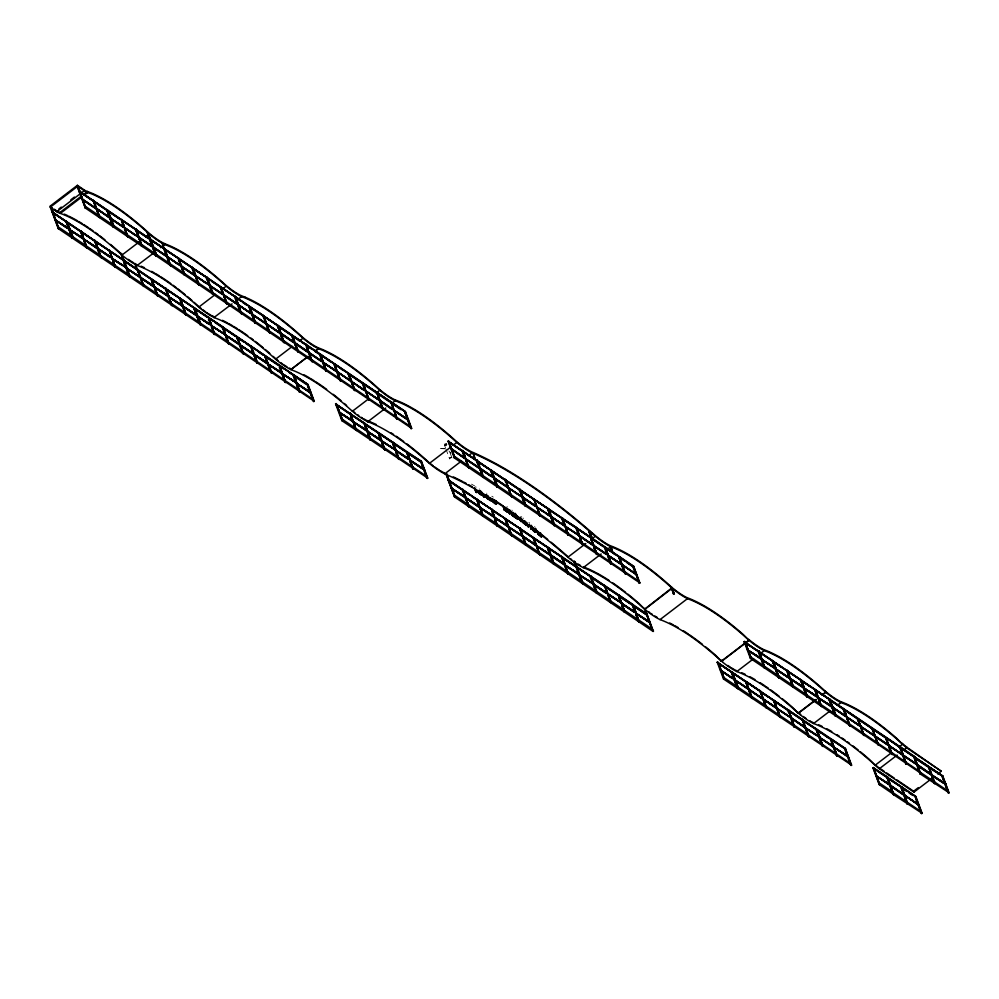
<?xml version="1.0" encoding="UTF-8"?>
<svg xmlns="http://www.w3.org/2000/svg" width="999" height="999" viewBox="0 0 999 999"><rect width="100%" height="100%" fill="white"/><g stroke="black" fill="none" stroke-linecap="round" stroke-linejoin="round"><path stroke-width="0.75" stroke-dasharray="5 3.75" d="M444.642 444.293L445.142 443.918A1.274 0.837 -20.5 0 1 446.366 443.768L446.765 444.031A1.274 0.837 -20.5 0 1 446.628 444.917L446.128 445.304A1.274 0.837 -20.5 0 1 444.905 445.454L444.505 445.179A1.274 0.837 -20.5 0 1 444.642 444.293L445.005 444.006M444.692 445.329L446.59 443.881M529.72 523.339L528.933 522.29M445.292 448.464L439.123 448.539L444.892 448.776M491.808 496.216L493.256 497.09M451.448 457.355L449.587 458.778M471.528 484.128L474.662 485.939M521.853 517.02L520.741 516.471L521.053 517.445M444.88 444.093L446.391 445.117M506.93 506.643L507.604 507.105M534.477 526.673L535.239 527.247M448.901 450.961L451.061 453.209M475.711 486.538L476.061 487.337M449.912 452.397L451.948 457.829A1.274 0.837 -20.5 0 1 450.274 459.103A1.274 0.837 -20.5 0 1 449.95 457.679A1.274 0.837 -20.5 0 1 451.948 457.829M444.418 444.98L445.442 447.702M445.941 449.063L449.5 458.578M511.963 510.102L512.187 510.739M479.483 488.948A2.91 0.924 52.6 0 1 479.832 489.36M486.563 493.244A3.496 1.111 52.6 0 1 486.863 493.231M523.114 518.031A2.91 0.924 52.6 0 1 523.488 518.431"/><path stroke-width="1.5" d="M508.279 509.877L509.228 512.437L509.715 509.802M507.604 509.44L509.877 513.873L510.102 511.251M509.877 513.873L510.389 511.038M487.487 496.016L490.796 500.012L490.197 497.714M524.875 521.078L522.302 521.041L525.836 524.887L522.465 522.315L521.441 520.142L522.04 519.567M521.79 519.642C521.528 522.527 525.237 523.464 526.123 524.675M522.627 520.641L523.676 522.614L525.799 523.651M491.583 500.949L491.221 498.826M526.373 522.627L528.321 526.898L528.946 524.712M528.321 526.898L529.233 524.5M495.654 503.046L494.842 500.187M537.749 531.543L537.087 532.042L538.011 534.153L541.446 536.962L538.299 533.928L537.474 531.58M478.334 490.509C476.148 493.281 484.515 496.803 481.58 494.443M245.329 297.277L241.096 295.604A63.224 20.155 52.6 0 1 226.036 285.402A175.474 55.932 52.6 0 0 168.519 245.217L164.286 243.531A63.224 20.155 52.6 0 1 149.226 233.341A175.474 55.932 52.6 0 0 91.696 193.144L87.462 191.471A16.621 5.295 52.6 0 1 83.953 189.76L77.398 185.315L49.95 206.281L58.254 228.584L314.26 401.273L307.992 384.503L51.985 211.813L66.246 221.466L72.49 238.224L66.221 221.453M78.122 186.488L77.248 186.588L78.122 186.488L85.627 208.229L77.472 186.413M53.022 212.163L58.641 228.846L52.547 212.525L53.234 211.963L51.511 207.342L52.76 212.337M79.845 191.096L79.146 191.658L91.771 200.2M58.904 208.903L61.289 207.08M70.829 199.788L74.413 197.053M83.541 190.16L84.316 190.709L77.735 186.226L50.262 207.205L56.856 211.626L84.291 190.672A16.621 5.295 52.6 0 0 87.825 192.407L92.22 194.143A174.288 55.544 52.6 0 1 149.375 234.103A64.56 20.579 52.6 0 0 157.417 240.222L159.952 241.87A64.56 20.579 52.6 0 0 164.773 244.53L160.477 247.652M54.321 209.241L56.518 210.727A16.621 5.295 52.6 0 0 60.027 212.425L81.506 196.029M83.891 194.206L87.462 191.471L87.825 192.407L84.241 195.142M87.288 192.645L88.087 192.52L87.338 192.77M81.856 196.965L60.377 213.374A16.621 5.295 52.6 0 1 56.868 211.676L56.094 211.114M55.357 220.055L69.693 229.058M82.343 199.438L110.589 218.007M58.254 228.584L59.128 228.471M77.248 186.588L85.24 207.967L86.114 207.867M69.368 228.983L69.268 229.608M96.354 208.366L110.115 218.381M96.678 208.454L109.902 217.757M69.593 229.695L83.928 238.699M69.655 229.87L83.991 238.886M107.717 210.302L107.055 210.227L113.337 226.998L107.705 211.963M99.575 216.983L93.307 200.212L99.475 217.607L93.232 200.849M81.019 231.805L87.113 248.127L80.732 230.919M73.364 238.112L72.103 237.962L66.009 221.641L67.258 221.803L73.364 238.112L66.496 221.278M83.541 238.449L72.04 231.343M83.604 238.624L80.245 231.293M110.427 218.456L124.825 227.66M83.829 239.335L98.164 248.351M84.141 239.335L98.227 248.526M95.879 243.906L95.18 240.372L100.961 257.505L96.903 246.628M121.953 219.955L136.563 229.857L142.183 246.541L141.109 243.669M121.853 220.579L127.947 236.9L121.566 219.693M114.198 226.885L112.949 226.736L106.843 210.414L108.092 210.564L114.198 226.885L107.33 210.052M95.492 241.271L101.349 257.767L94.967 240.559M124.663 228.097L139.061 237.3M125.212 227.909L134.528 234.915M98.377 248.976L112.462 258.167M109.49 251.099L115.584 267.407L109.203 250.2M138.611 236.85L135.315 229.695M142.67 246.166L141.421 246.016L138.674 237.038M112.075 257.904L111.975 258.541M153.297 246.94L139.448 237.562M112.3 258.616L126.636 267.632M112.363 258.803L126.698 267.807M148.926 237.675L147.59 232.442L150.637 239.036L149.937 239.598M121.066 253.496L122.777 259.765L121.066 253.496L124.038 259.915L123.339 260.477M148.364 232.967L147.115 232.817M120.579 253.871L121.828 254.021M60.027 212.425L60.377 213.374L64.773 215.11A174.288 55.544 52.6 0 1 116.309 250.012L121.94 255.07L139.835 241.396M145.804 236.838L149.375 234.103M149.763 239.148L156.044 255.919L147.502 233.079M123.164 260.027L129.433 276.785L123.164 260.027L80.869 231.368M152.909 246.678L152.822 247.302M126.249 267.37L126.211 268.182M135.215 263.699L143.669 286.438L137.887 269.293M162.2 243.082L164.385 249.051M135.989 264.223L134.74 264.061M162.974 243.606L161.726 243.456M164.098 244.705L164.885 244.543L164.148 244.842M155.22 251.823L137.188 265.434L141.583 267.183A174.288 55.544 52.6 0 1 193.119 302.085L198.751 307.13A64.56 20.579 52.6 0 0 214.136 317.557L213.649 316.558A63.224 20.155 52.6 0 1 211.338 315.359M137.013 269.405L144.156 286.064M140.235 278.009L137.675 269.493M128.746 274.176L129.82 277.048L127.447 272.228M156.905 255.806L155.657 255.657L149.55 239.335L150.799 239.498L156.905 255.806L147.59 232.442M167.145 256.318L167.058 256.943M167.37 257.03L195.617 275.599M140.934 277.46L127.822 269.268M167.919 256.843L177.235 263.848M151.249 279.046L157.517 295.816L151.249 279.046L123.576 260.289M178.896 258.516L165.784 250.337M143.769 285.801L141.259 280.731M151.811 279.757L157.904 296.079L151.523 278.871M152.772 241.521L165.035 249.138L170.654 265.821L164.273 248.614M154.333 286.388L157.143 295.554L158.391 295.704M154.395 286.576L154.308 287.2M181.381 265.959L181.768 266.221M154.62 287.287L168.956 296.291M154.683 287.462L169.018 296.478M178.234 258.429L184.515 275.2L178.496 259.877M166.284 289.223L172.14 305.719L165.759 288.511M195.167 275.162L198.751 284.84L192.357 267.645M195.242 275.349L195.142 275.974M155.844 288.112L168.569 296.041M195.454 276.049L209.852 285.252M196.004 275.861L205.319 282.867M168.856 296.928L183.192 305.944M168.918 297.103L183.254 306.119M180.282 299.038L186.376 315.359L179.995 298.152M209.478 284.99L209.378 285.614M182.805 305.682L170.08 297.752M183.329 306.381L197.427 315.584M183.404 306.568L197.49 315.759M220.567 287.1L226.835 303.871L220.567 287.1L78.971 191.196L405.407 411.6L411.675 428.371L85.24 207.967M211.913 291.621L212.987 294.48L206.106 277.647M193.956 307.967L200.225 324.737L193.956 307.967L180.132 298.601M221.141 287.824L227.248 304.146L220.829 286.925M198.751 307.13L215.459 294.368M222.615 288.898L226.199 286.164A64.56 20.579 52.6 0 0 234.228 292.282L236.763 293.931A64.56 20.579 52.6 0 0 241.583 296.591L241.721 296.653M227.722 303.783L226.448 303.609L223.714 294.63M185.539 308.229L197.04 315.322M199.001 320.691L200.612 325L196.553 315.684M208.991 318.144L214.847 334.64L208.466 317.445M240.909 296.778L241.708 296.616L240.959 296.903M213.649 316.558L213.998 317.507L232.043 303.883M237.999 299.325L241.583 296.591L241.096 295.604L241.446 296.541L245.841 298.289A174.288 55.544 52.6 0 1 303.009 338.236A64.56 20.579 52.6 0 0 311.039 344.355L313.586 346.004A64.56 20.579 52.6 0 0 318.394 348.663L317.907 347.664A63.224 20.155 52.6 0 1 302.847 337.475A175.474 55.932 52.6 0 0 245.329 297.277M237.974 304.283L237.874 304.92M211.276 324.962L211.251 325.774M238.187 304.995L252.597 314.185M238.736 304.807L250.499 313.474M211.563 325.849L225.899 334.865M211.626 326.036L225.961 335.052M249.063 306.406L255.332 323.164L249.063 306.406L221.004 287.387M222.952 326.91L228.734 344.056L222.914 326.885L194.368 308.241M211.776 281.493L235.864 297.103L241.483 313.786L235.09 296.578M223.027 327.997L229.121 344.305L222.702 327.085M252.21 313.936L252.11 314.56M225.512 334.603L212.787 326.685M212.849 326.86L225.574 334.79M252.422 314.635L266.833 323.838M226.149 335.514L240.235 344.717M249.475 306.668L263.811 315.696M237.188 336.563L243.456 353.321M263.886 316.783L269.992 333.092L263.561 315.871M237.263 337.637L243.369 353.958L236.975 336.75M248.838 306.593L250.1 306.743L255.719 323.426L249.325 306.231M239.785 344.268L225.836 335.514M240.147 345.342L268.331 363.736M278.696 328.733L278.059 325.349L283.841 342.482L282.767 339.61M250.974 346.578L257.218 363.336L250.562 346.303L251.211 346.391M251.598 346.653L250.737 346.765M254.021 353.921L241.296 345.991M264.797 355.956L271.066 372.714L264.822 355.956M292.07 335.177L291.421 335.09L298.077 352.123L291.833 335.364M257.317 362.712L255.22 358.766M252.06 308.778L278.609 326.061L284.228 342.744L277.834 325.537M267.882 363.299L267.457 363.848L265.522 358.653M294.955 342.882L295.342 343.144M295.279 342.969L308.504 352.272M268.169 364.185L282.492 373.201M268.232 364.373L282.567 373.389M213.998 317.507L218.394 319.243A174.288 55.544 52.6 0 1 269.93 354.146L275.562 359.203L292.27 346.441M299.425 340.971L303.009 338.236M306.306 344.817L301.773 342.445M269.842 368.668L271.453 372.977L268.531 366.72M279.683 365.684L283.254 368.793M298.177 351.498L296.091 347.565M306.218 345.454L312.312 361.763L305.931 344.568M279.583 366.308L285.689 382.617L279.295 365.422M308.803 352.272L306.381 347.44M269.393 365.022L282.118 372.939M307.979 356.468L290.809 369.568L295.204 371.316A174.288 55.544 52.6 0 1 346.74 406.218L352.372 411.263A64.56 20.579 52.6 0 0 367.769 421.69A174.288 55.544 52.6 0 1 429.37 463.399A64.56 20.579 52.6 0 0 444.755 473.826L453.821 477.909A415.472 132.417 52.6 0 1 567.882 557.217A64.56 20.579 52.6 0 0 573.301 561.488L575.911 563.336A64.56 20.579 52.6 0 0 583.266 567.644A174.288 55.544 52.6 0 1 639.198 604.283L644.83 609.34L672.202 588.199A64.56 20.579 52.6 0 0 687.487 598.638L691.882 600.387A174.288 55.544 52.6 0 1 743.418 635.289L749.05 640.334L721.603 661.301L715.971 656.243A174.288 55.544 52.6 0 0 660.039 619.605A64.56 20.579 52.6 0 1 652.684 615.297L650.074 613.448A64.56 20.579 52.6 0 1 644.655 609.178L639.06 603.533A175.474 55.932 52.6 0 0 627.872 594.143M315.322 350.849L318.519 348.676L314.822 351.398M307.655 356.868L290.946 369.618A64.56 20.579 52.6 0 1 275.562 359.203M320.542 354.47L330.244 361.725M320.454 355.095L326.548 371.403L320.167 354.208M296.728 382.842L282.405 373.826L296.353 382.58M296.803 383.029L282.467 374.013L296.416 382.767M323.264 362.612L337.662 371.815M334.128 364.023L340.397 380.794L334.128 364.023L263.748 316.333M222.877 327.547L307.992 384.503M334.777 364.111L343.256 370.542M334.69 364.735L340.784 381.056L334.403 363.848M289.385 372.939L294.305 375.587L299.925 392.27L293.531 375.062M337.5 372.252L351.898 381.456M338.049 372.078L351.423 381.818M348.364 373.663L354.633 390.434L348.364 373.663L353.821 388.174L339.96 378.796M314.26 401.273L313.386 401.386L310.102 392.595L296.641 383.466L310.964 392.482M349.163 374.188L355.02 390.696L348.639 373.489M351.448 381.006L354.258 390.172L355.507 390.322M351.735 381.905L366.133 391.096M335.589 403.896L421.491 461.388L427.759 478.159L341.858 420.666L335.589 403.896L364.086 423.189L370.329 439.96L364.061 423.189M363.161 384.016L369.255 400.337L362.874 383.129M365.684 390.659L368.494 399.812L369.742 399.962M365.746 390.834L365.659 391.458M338.961 412.137L353.296 421.153M339.023 412.325L353.359 421.328M366.521 391.358L380.369 400.736M352.372 411.263L369.081 398.501M376.236 393.032L379.82 390.297A64.56 20.579 52.6 0 0 387.849 396.416L390.397 398.064A64.56 20.579 52.6 0 0 395.204 400.724A174.288 55.544 52.6 0 1 456.818 442.445A64.56 20.579 52.6 0 0 472.202 452.859L481.268 456.943A415.472 132.417 52.6 0 1 584.19 526.66L595.329 536.251A64.56 20.579 52.6 0 0 610.714 546.678L615.109 548.426A174.288 55.544 52.6 0 1 666.645 583.329L672.277 588.374M376.623 393.144L377.322 392.582L383.104 409.715L376.86 392.957M341.858 420.666L342.732 420.567L336.626 404.245L342.732 420.567M350.387 414.26L356.481 430.569L350.1 413.361M340.184 412.962L352.909 420.891M380.307 400.562L393.531 409.865M383.591 409.353L382.729 409.453L379.17 399.937M391.246 403.047L397.34 419.355L390.959 402.16M366.133 420.117A63.224 20.155 52.6 0 0 367.27 420.691L367.807 421.703L385.714 408.042M391.633 403.459L395.254 400.749L394.717 399.737A63.224 20.155 52.6 0 1 379.657 389.535A175.474 55.932 52.6 0 0 322.14 349.35L317.907 347.664L318.256 348.601L322.652 350.349A174.288 55.544 52.6 0 1 379.82 390.297M393.768 409.677L393.743 410.489M367.145 430.532L353.196 421.778L367.532 430.794M367.207 430.719L365.259 427.135M394.056 410.564L408.454 419.767M367.432 431.418L381.768 440.434M367.495 431.605L381.83 440.621M334.54 364.285L405.407 411.6M378.296 432.829L384.565 449.6L378.296 432.829L364.473 423.451M349.613 413.736L365.097 423.526L370.716 440.209L364.335 423.014M381.443 440.359L381.343 440.984M381.668 441.058L396.004 450.074M381.98 441.058L396.066 450.262M393.181 442.557L392.532 442.47L398.801 459.24L396.266 452.435M411.675 428.371L410.814 428.484L404.707 412.162L405.582 412.063L79.62 191.284M406.768 452.11L413.037 468.881L406.793 452.122L379.333 433.166L384.952 449.862L378.571 432.654M384.116 442.719L395.616 449.812M395.679 450L384.178 442.907M396.216 450.699L410.302 459.902M407.417 452.197L413.424 469.143L407.043 451.935M378.858 433.541L393.569 442.819L399.188 459.503L392.807 442.295M410.139 460.352L424.475 469.368M410.202 460.527L424.538 469.542M407.18 452.385L421.491 461.388M448.089 441.208L633.616 566.171L639.884 582.941L454.358 457.967L448.089 441.208L462.35 450.849L467.769 465.359L453.921 455.981M421.178 462.2L335.764 404.358L342.27 408.766M635.264 573.001L632.916 566.733L633.778 566.62L448.251 441.658L449.125 441.546L454.745 458.229L451.935 449.075L465.859 458.641M429.37 463.399L450.849 447.003M453.234 445.179L456.818 442.445M421.266 463.199L424.15 469.28M451.998 449.25L463.761 457.917M427.759 478.159L426.885 478.259L424.213 471.091M454.358 457.967L455.219 457.867M463.111 451.373L468.981 467.882L462.587 450.674M444.755 473.826L461.463 461.063M468.618 455.594L472.202 452.859M469.455 467.507L468.206 467.357L465.472 458.379M472.602 453.359L473.476 453.246L475.224 459.577L473.089 452.984M465.684 459.078L480.094 468.281M644.954 608.628L653.096 631.443L454.52 496.94L445.991 474.113L446.853 474.013L449.113 480.069L448.414 480.619L454.907 497.202L448.801 480.881M473.226 454.258L473.276 453.496M446.64 475.099L446.69 474.35M479.632 467.832L483.216 477.522L476.823 460.314M454.52 496.94L455.382 496.828M463.037 490.521L469.143 506.843L462.749 489.635M490.796 470.129L497.065 486.9L490.796 470.129L462.737 451.111M465.559 497.165L451.61 488.411L465.946 497.427M465.921 498.226L480.257 507.242M493.868 477.472L497.452 487.162L496.378 484.29M493.943 477.659L493.843 478.284M475.986 492.182L476.973 492.37L475.986 492.182L474.4 488.573M494.705 478.184L508.566 487.562M482.117 494.08L482.33 495.442M477.372 499.537L476.723 499.45L482.992 516.221L481.381 511.913M477.272 500.174L483.379 516.483L476.985 499.275M483.628 495.304L485.901 496.253L487.912 498.838L483.628 495.304L483.978 496.928L483.916 495.092M483.978 496.928L482.929 493.394M505.581 480.482L511.688 496.803L505.294 479.595M479.795 506.805L479.383 507.355L467.082 498.876M508.391 488.012L522.802 497.202M495.829 501.123C499.612 509.815 486.788 496.253 495.804 502.947M493.094 501.973L493.044 500.749M491.471 508.753L497.265 525.886M502.647 506.043L505.731 508.291L506.343 510.914L505.444 508.503L502.647 506.043L505.457 507.529M502.934 506.805L502.934 505.819M494.03 516.446L480.082 507.692L494.418 516.708M506.206 508.066L507.367 512.162L503.646 509.078L506.63 510.689M494.105 516.633L492.145 513.049M494.355 517.357L508.691 526.373M503.933 509.84L507.654 511.95M522.34 496.765L520.929 494.617M514.585 492.332L522.415 496.94M525.486 504.445L523.114 497.29L537.037 506.843M509.053 513.324L510.164 513.661M505.232 518.768L511.5 535.539L505.232 518.768L491.408 509.39M497.227 525.861L491.433 508.728M506.031 519.293L511.888 535.801L505.494 518.593M476.511 499.65L492.032 509.465L497.652 526.148L491.221 508.928M534.028 498.726L540.247 515.459M512.3 515.521L513.274 515.759L512.3 515.521L510.739 511.338M534.103 499.8L540.209 516.121L533.766 498.876M513.661 515.996L514.66 516.271L513.886 516.633L513.049 512.724M536.338 506.593L522.877 497.465L520.304 489.76L525.924 506.443L519.53 489.235M515.397 516.808L516.046 518.169L514.522 514.285M516.72 516.72L519.592 518.369L521.166 521.366L516.72 516.72L517.557 519.18L517.02 516.495M517.557 519.18L515.409 513.411M512.375 535.427L511.113 535.277L508.379 526.298M508.603 527.01L536.788 545.404M508.916 526.997L536.85 545.579M536.65 506.58L536.55 507.217M536.913 507.33L551.323 516.52M519.255 528.608L519.955 528.046L525.736 545.179L519.468 528.409M520.117 528.496L505.019 518.956L506.893 523.976M547.764 508.716L554.058 525.499L547.764 508.716L505.444 480.044M527.472 526.248L526.66 522.402M530.744 525.536L531.555 529.37L530.344 526.011M522.552 535.764L511.051 528.658M522.939 536.013L534.69 544.68M550.861 516.083L554.42 525.749L548.051 508.553M550.936 516.258L550.836 516.895M551.136 516.958L565.534 526.148M551.685 516.77L565.059 526.523M533.316 537.787L539.597 554.557L533.316 537.787L505.644 519.043M525.836 544.555L519.567 527.784L526.223 544.817M533.878 538.511L539.972 554.82L533.591 537.612M562.487 517.994L564.148 524.213M540.359 533.016C535.002 533.041 539.997 534.802 541.733 536.75M540.459 554.457L539.21 554.295L536.463 545.317M536.688 546.028L551.023 555.044M537 546.028L551.086 555.219M565.309 526.56L579.707 535.751M547.552 547.44L553.833 564.198L547.552 547.44L553.009 561.95L539.16 552.559M576.673 527.609L582.467 544.742L576.66 527.597L562.35 518.593M576.748 528.683L582.842 545.004L581.768 542.132M549.55 510.264L562.974 518.668L568.593 535.352L562.275 518.181M539.135 547.689L550.636 554.782M566.595 527.572L579.32 535.489M580.107 536.026L593.331 545.329M588.836 531.406L589.697 531.293L592.27 538.161L588.836 531.406L596.703 554.383L590.421 537.612L576.598 528.246M589.797 533.204L589.847 532.455M561.788 557.08L568.069 573.851L561.788 557.08L533.728 538.061M542.445 544.305L548.588 547.777L554.208 564.46L547.827 547.265M583.329 544.63L582.067 544.467L579.919 538.723M591.083 537.699L564.947 520.691M590.996 538.336L597.09 554.645L590.696 537.437M591.408 538.274L589.31 531.031M567.882 557.217L585.776 543.543M591.745 538.985L595.329 536.251M564.872 564.423L550.924 555.669M565.159 565.309L579.495 574.325M565.234 565.496L579.557 574.512M593.568 545.142L591.146 540.309M593.806 545.854L608.204 555.057M575.811 566.908L576.51 566.346M577.06 567.07L574.525 561.925M549.338 548.975L562.824 557.417L568.443 574.1L562.062 556.905M605.319 547.352L615.009 554.595M605.219 547.964L611.313 564.285L604.932 547.09M583.266 567.644L601.173 553.97M608.329 548.501L611.226 546.89L612.799 552.772M610.814 547.44L610.864 546.69L612.424 552.509L610.364 547.002L611.226 546.89M579.108 574.063L566.383 566.146M579.17 574.25L573.751 561.401M579.395 574.949L593.731 583.965M579.707 574.949L593.793 584.153M608.029 555.494L622.427 564.685M581.068 579.445L582.679 583.753L579.233 576.048M618.893 556.893L625.162 573.663L618.893 556.893L590.846 537.887M619.542 556.98L624.35 560.926M610.926 564.023L605.144 546.89L611.425 563.661M619.455 557.604L625.549 573.926L619.168 556.718M581.843 576.61L593.344 583.703M581.918 576.798L593.406 583.891M593.943 584.59L621.815 602.996M622.265 565.134L636.663 574.325M622.814 564.947L636.176 574.7M595.841 590.521L596.915 593.394L592.931 584.253M633.616 566.171L639.397 583.304M607.642 593.531L608.029 593.793M636.213 573.888L639.01 583.041L639.884 582.941M604.52 586.013L610.776 602.772L604.982 585.639L604.283 586.201L619.005 595.466M610.864 602.147L604.595 585.377L611.251 602.409M618.905 596.103L625.012 612.412L618.618 595.204M609.927 595.641L621.428 602.734M621.503 602.909L610.002 595.816M621.79 603.808L636.113 612.812M576.435 566.982L633.066 604.657L638.861 621.79L635.426 612.562M635.951 613.261L650.287 622.277M636.026 613.448L650.349 622.452M395.204 400.724L394.717 399.737A175.449 55.919 52.6 0 1 456.655 441.67A63.224 20.155 52.6 0 0 471.715 451.873A416.633 132.792 52.6 0 1 595.154 535.476A63.249 20.155 52.6 0 0 601.748 540.584L603.021 541.47A63.174 20.13 52.6 0 0 610.214 545.679A175.474 55.932 52.6 0 1 666.508 582.579L671.927 587.437L674.263 593.706L673.401 593.818L671.827 587.936L644.655 609.178M673.401 593.818L674.263 593.706M632.991 605.294L647.302 614.298L448.251 480.169L490.984 509.103M646.99 615.122L448.901 480.257M634.715 611.488L632.367 605.219L633.628 605.369L639.248 622.052L632.854 604.845M649.899 622.015L649.487 622.564L647.077 616.108M660.039 619.605L687.487 598.638M653.571 631.068L652.709 631.181L650.024 624M717.22 662.225L845.341 748.413L851.61 765.172L723.488 678.983L717.22 662.225L731.48 671.865L737.724 688.636L731.455 671.865M919.979 773.388L920.853 773.276L750.411 658.428L744.143 641.658L914.584 756.505L920.504 774.138L919.43 771.265M721.253 660.988L722.09 660.926M816.021 699.787L798.376 713.261L792.744 708.204A174.288 55.544 52.6 0 0 736.812 671.565A64.56 20.579 52.6 0 1 729.457 667.257L726.847 665.409A64.56 20.579 52.6 0 1 721.428 661.138L748.875 640.172L743.281 634.54A175.474 55.932 52.6 0 0 686.987 597.639A63.224 20.155 52.6 0 1 671.927 587.437L672.102 588.211M747.514 649.887L761.837 658.903M747.577 650.074L761.912 659.09M723.488 678.983L724.362 678.883L718.256 662.562L724.362 678.883M750.411 658.428L751.273 658.316L745.179 641.995L751.273 658.316M736.812 671.565L753.521 658.803M760.676 653.334L764.26 650.599L768.656 652.347A174.288 55.544 52.6 0 1 820.191 687.25L825.823 692.295L822.14 695.104M761.463 658.641L749.962 651.548M734.602 679.395L734.515 680.019M734.827 680.094L749.225 689.298M745.691 681.505L751.96 698.276L745.691 681.505L731.867 672.127M772.614 660.938L778.883 677.709L772.614 660.938L744.143 641.658M746.353 681.593L760.589 691.233M746.253 682.217L752.347 698.538L745.966 681.33M738.598 688.523L737.349 688.373L731.243 672.052L732.492 672.202L738.598 688.523L731.73 671.69M753.271 648.176L759.415 651.648L765.034 668.331L758.641 651.123M775.699 668.281L761.75 659.54L776.073 668.543M748.838 689.035L745.953 682.954M775.986 669.18L804.17 687.574M776.048 669.355L804.232 687.749M786.463 670.317L793.119 687.349L787.337 670.217L793.606 686.987M788.673 676.211L787.112 670.404M760.152 652.834L773.651 661.288L779.27 677.971L772.876 660.764M789.997 678.109L793.218 686.725M790.309 678.184L789.897 678.733L803.745 688.124M773.788 700.524L780.057 717.294L773.788 700.524L746.103 681.768M800.699 679.957L806.967 696.728L800.699 679.957L773.026 661.213M766.295 707.292L760.027 690.521L766.196 707.916L765.134 705.044M774.337 701.236L780.431 717.557L778.833 713.249M803.783 687.312L789.834 678.558M777.147 708.766L791.545 717.956M804.07 688.199L818.406 697.215M814.934 689.61L821.203 706.368L814.934 689.61L801.111 680.232M780.918 717.195L779.67 717.032L778.596 714.16M788.81 710.701L794.667 727.197L788.286 709.989M815.733 690.134L821.59 706.63L815.196 689.435M786.638 670.779L801.735 680.307L807.354 696.99L800.961 679.782M791.096 717.519L789.685 715.371M779.595 710.426L791.171 717.694M822.077 706.268L820.816 706.118L818.081 697.14M798.026 712.949L798.863 712.886M931.78 778.521L913.948 792.145L879.332 768.731A16.621 5.295 52.6 0 1 875.149 765.222L869.517 760.164A174.288 55.544 52.6 0 0 813.586 723.526A64.56 20.579 52.6 0 1 806.23 719.218L803.621 717.369A64.56 20.579 52.6 0 1 798.201 713.099L816.096 699.425M818.306 697.839L832.642 706.855M822.065 694.867L825.649 692.132L825.474 691.358L820.054 686.5A175.474 55.932 52.6 0 0 763.76 649.6A63.224 20.155 52.6 0 1 748.701 639.397L749.05 640.334M791.932 718.219L805.157 727.522M818.606 697.839L832.704 707.042M802.734 719.442L802.322 720.304L817.419 729.832L823.039 746.515L821.965 743.656M829.545 698.913L835.439 716.021L829.07 699.288L829.657 698.875M802.322 720.304L845.504 748.863L831.268 739.223M802.709 720.566L808.803 736.875L802.259 719.817M805.331 727.16L805.306 727.971M832.254 706.593L820.753 699.5M805.756 727.896L819.854 737.1M805.581 728.271L819.917 737.287M813.586 723.526L830.294 710.764M837.449 705.294L841.033 702.559L845.429 704.295A174.288 55.544 52.6 0 1 896.965 739.21L902.596 744.255A16.621 5.295 52.6 0 0 906.78 747.764L904.307 749.662M816.383 729.495L822.652 746.265L816.383 729.495L774.188 700.799M802.522 719.642L808.141 736.325L807.067 733.453M829.432 699.075L835.052 715.759L828.958 699.437M843.855 709.64L849.962 725.961L843.568 708.753M816.595 694.817L814.722 689.797L830.107 699.625L836.2 715.946L829.195 699.25L815.346 689.872M819.467 736.837L819.43 737.649M850.436 725.586L849.187 725.436L846.378 716.271M846.665 717.17L861.076 726.36M857.542 718.568L863.81 735.339L857.542 718.568L829.07 699.288M823.526 746.153L822.264 746.003L816.171 729.682M831.18 739.847L837.274 756.168L830.893 738.96M858.091 719.28L864.197 735.601L857.804 718.393M860.614 725.911L863.423 735.077L864.672 735.227M860.688 726.098L860.589 726.723M833.99 747.364L848.326 756.38M860.901 726.81L889.16 745.379M834.053 747.552L848.388 756.568M845.341 748.413L851.123 765.546M871.565 728.408L872.252 727.846L878.046 744.979L876.972 742.107M872.427 728.296L871.777 728.209L874.15 734.49M885.626 737.587L891.895 754.357L885.626 737.587L857.954 718.843M886.275 737.674L900.411 747.951M851.61 765.172L850.736 765.284L844.642 748.963M878.146 744.355L871.877 727.584L878.521 744.617M886.175 738.311L892.282 754.62L885.888 737.412M888.773 745.117L885.414 737.786L830.843 700.823M891.857 752.459L875.149 765.222L869.38 759.415A175.474 55.932 52.6 0 0 860.401 751.81M898.913 747.065L902.596 744.255L896.827 738.448A175.474 55.932 52.6 0 0 840.534 701.56A63.224 20.155 52.6 0 1 825.474 691.345L825.823 692.295M872.939 767.794L887.661 777.072L893.443 794.205L879.207 784.565L872.939 767.794L887.199 777.447L893.581 794.704L887.724 778.196M873.501 768.518L879.595 784.827L873.601 767.881L915.858 796.54L922.127 813.311L893.193 794.442L887.599 779.482M900.661 747.764L906.518 764.26L900.124 747.065M937.736 773.975L941.295 771.253L906.68 747.839L906.43 746.827A16.621 5.295 52.6 0 1 902.247 743.318M897.177 755.107L879.332 768.731L878.983 767.781M876.31 776.036L890.646 785.052M903.233 755.469L917.631 764.672M876.373 776.223L890.708 785.226M901.423 787.137L907.804 804.295L902.184 787.612L887.1 778.121L887.661 777.072M913.848 757.105L914.584 756.505M887.1 778.121L887.836 777.522M879.207 784.565L880.082 784.465M890.321 784.977L886.962 777.634M917.244 764.41L930.981 774.462M917.519 765.346L931.605 774.537M901.148 787.274L907.429 804.083L901.647 786.95M932.891 780.381L934.352 783.516L928.546 766.333L934.714 783.74L928.346 766.57M893.193 794.442L894.068 794.33M913.885 757.067L920.116 773.875L920.978 773.763M931.155 774.1L931.13 774.912M904.507 795.504L918.918 804.707M931.667 774.762L945.766 783.953M905.057 795.316L916.82 803.983M931.493 775.124L945.828 784.14M896.94 779.944L913.61 791.233L918.368 787.612M877.172 771.003L915.858 796.54M901.635 748.775L942.781 775.986L949.05 792.744L920.116 773.875M945.379 783.691L933.878 776.598M918.531 804.445L918.431 805.069M945.441 783.878L945.354 784.502M922.127 813.311L921.265 813.423L915.633 798.363M949.05 792.744L948.188 792.856L942.082 776.535M481.868 494.218L479.77 493.631L478.184 490.696M491.683 500.899L488.911 499.113L486.476 494.78M541.421 535.739L538.236 532.754L540.709 533.091M482.617 495.217C478.608 494.13 478.896 492.02 480.294 490.834M481.58 494.255C478.371 492.932 479.345 491.658 480.719 490.984M522.502 520.829L524.562 521.053M483.528 496.278L484.265 496.715M492.707 500.936L495.304 503.171L495.691 501.186M906.33 746.89L941.295 771.253M671.34 588.299L673.788 594.068M942.781 775.986L914.322 756.743L920.591 773.513M491.208 470.404L505.057 479.782M548.176 508.991L562.025 518.369L564.373 524.637M619.305 557.167L633.154 566.545L638.573 581.043L624.725 571.665M886.038 737.861L914.122 756.88L920.366 773.651M914.497 757.192L942.944 776.435L931.068 769.08M105.619 209.59L92.994 201.036L93.694 200.474L99.962 217.245M108.841 211.763L119.855 219.231M137.313 231.044L148.327 238.511M180.856 260.539L193.132 268.157L199.226 284.478M193.868 269.355L207.367 277.797L213.461 294.118M236.601 298.301L240.272 300.786M242.72 302.447L246.391 304.932M279.358 327.26L299.325 340.784M307.442 346.278L311.114 348.763M314.785 351.261L318.456 353.746M389.248 401.698L348.151 373.851L350.025 378.871M390.472 402.522L401.036 409.677M449.862 442.744L460.876 450.212M478.334 462.025L488.124 468.668M492.569 471.678L519.817 490.122M521.041 490.959L548.801 509.065L554.907 525.387M592.22 539.16L603.234 546.628M626.798 562.587L631.693 565.896M750.823 646.515L744.317 642.107L914.747 756.967L914.397 757.816M774.387 662.487L781.742 667.457M802.484 681.505L809.827 686.475M915.034 757.904L923.338 763.536M915.621 758.653L926.635 766.108M927.859 766.945L929.095 767.057L935.201 783.366M167.532 256.581L153.371 247.203L166.845 256.318M224.088 294.892L209.69 285.689M238.361 304.545L224.201 295.167L237.662 304.295M281.106 333.504L266.945 324.126L280.407 333.241M309.19 352.522L281.418 333.579L308.566 352.447M323.426 362.175L309.265 352.784L322.739 361.913M394.218 410.114L366.208 391.358L379.682 400.474M494.33 477.922L480.407 468.356L479.995 468.906L491.008 476.373M593.955 545.404L579.795 536.026L593.269 545.142M776.148 668.731L761.812 659.715L775.661 669.093M818.468 697.389L804.133 688.386L816.383 696.678M846.84 716.72L832.679 707.342L846.141 716.458M903.396 755.019L888.998 745.828L902.909 755.394M82.58 199.251L96.054 208.379M110.664 218.282L124.138 227.397M124.9 227.922L138.374 237.038M139.136 237.562L152.61 246.678M167.607 256.843L181.081 265.971M181.468 266.221L194.93 275.349M195.704 275.874L209.166 284.99M209.94 285.514L223.401 294.63M238.436 304.807L251.898 313.936M252.672 314.448L266.134 323.576M281.181 333.766L294.643 342.882M323.501 362.437L336.975 371.553M337.737 372.078L351.211 381.193M351.973 381.718L365.447 390.834M394.293 410.377L407.767 419.505M451.698 449.263L465.159 458.379M465.934 458.903L479.395 468.019M480.169 468.543L493.631 477.659M494.405 478.184L507.867 487.3M508.641 487.824L522.102 496.94M537.162 507.142L550.624 516.258M551.373 516.77L564.847 525.899L567.457 532.879L553.596 523.488M565.546 526.373L579.02 535.489M594.043 545.666L607.504 554.795M608.266 555.307L621.728 564.423M622.502 564.947L635.963 574.075M747.427 649.625L761.288 659.015M761.663 659.265L775.524 668.656M775.898 668.918L803.608 687.674M803.995 687.936L817.844 697.314M818.231 697.577L832.08 706.955M846.915 716.982L860.376 726.098M861.15 726.623L874.612 735.739L877.222 742.719M874.999 736.001L888.461 745.129M889.235 745.641L902.696 754.769M903.471 755.281L916.932 764.41M917.694 764.972L931.543 774.362M82.268 199.176L109.965 217.932M110.352 218.194L124.201 227.572M124.588 227.834L138.436 237.225M138.824 237.475L152.672 246.865M153.059 247.128L166.908 256.506M167.295 256.768L194.992 275.524M195.379 275.786L209.228 285.165M209.615 285.427L223.464 294.817M223.876 295.092L237.725 304.47M238.112 304.732L251.96 314.111M252.347 314.373L266.196 323.751M266.621 324.038L280.469 333.429M309.34 352.972L322.802 362.088M323.189 362.35L337.038 371.74M337.425 371.99L351.273 381.381M351.66 381.643L365.509 391.021M365.896 391.283L393.594 410.04M393.981 410.302L407.829 419.68M451.373 449.175L465.222 458.553M465.609 458.816L479.458 468.206M479.845 468.456L493.693 477.847M494.08 478.109L507.929 487.487M508.316 487.749L522.165 497.127M522.939 497.652L536.401 506.768M536.838 507.067L550.686 516.446M551.061 516.695L564.91 526.073M565.234 526.298L579.083 535.676M593.731 545.591L607.579 554.969M607.954 555.232L621.803 564.61M622.19 564.872L636.038 574.25M777.21 670.004L788.223 677.472M805.294 689.023L816.308 696.49M832.354 707.255L846.203 716.645M846.59 716.895L860.439 726.285M860.826 726.548L888.536 745.304M888.91 745.566L902.771 754.944M903.146 755.207L917.007 764.585M83.629 200.449L94.655 207.904M111.726 219.468L122.74 226.935M138.973 237.924L151.211 246.216M155.657 249.226L165.447 255.856M183.741 268.244L193.531 274.887M210.989 286.701L222.003 294.168M226.473 297.19L236.263 303.821M253.721 315.647L266.346 324.2M269.218 326.149L280.619 333.866L281.693 336.738M282.23 334.965L293.256 342.42M297.302 345.167L308.716 352.897M310.314 353.983L321.341 361.451M325.774 364.46L337.187 372.177M356.705 385.402L364.048 390.372M381.118 401.935L392.132 409.403M396.578 412.412L407.979 420.129M468.206 460.926L479.607 468.643M495.454 479.383L508.079 487.924M523.926 498.663L534.94 506.118M539.435 509.165L543.106 511.65M545.554 513.311L549.225 515.796M582.08 538.049L593.481 545.766M595.092 546.865L606.118 554.333M609.315 556.505L621.94 565.059M750.024 651.735L761.425 659.452M777.272 670.192L788.286 677.647M820.816 699.687L832.217 707.404M833.653 708.353L844.742 715.996M849.113 718.818L858.978 725.636M864.572 729.295L874.824 736.363M876.048 737.2L888.673 745.754M904.457 756.305L915.534 763.948M931.355 774.675L945.204 784.065M917.207 765.346L929.457 773.638M917.282 765.521L929.52 773.813M933.94 776.785L943.743 783.416M84.803 205.969L112.512 224.738L107.08 210.227M112.899 225L126.748 234.378M127.135 234.64L140.984 244.018M141.371 244.28L155.22 253.659M155.607 253.921L169.455 263.299M169.842 263.561L197.54 282.33M197.927 282.592L211.776 291.97M212.163 292.232L226.011 301.611M226.423 301.885L240.272 311.276M240.659 311.526L254.508 320.916M254.895 321.178L268.743 330.557M269.168 330.844L283.017 340.222M283.404 340.484L311.114 359.253M311.488 359.515L325.349 368.893M325.724 369.155L339.585 378.534M354.195 388.436L368.057 397.814M368.431 398.077L396.141 416.845M396.528 417.107L410.377 426.486M468.156 465.621L482.005 475M482.392 475.262L496.241 484.64M496.628 484.902L510.477 494.28M510.864 494.542L524.712 503.921M525.099 504.183L538.948 513.573M539.385 513.861L553.234 523.239M567.769 533.091L581.63 542.469M582.03 542.744L595.879 552.122M596.266 552.397L610.114 561.775M610.489 562.025L624.338 571.403M749.974 656.43L763.823 665.809M764.21 666.071L778.059 675.449M778.446 675.711L806.143 694.48M806.53 694.73L820.379 704.12M820.766 704.382L834.615 713.761M834.902 714.06L848.75 723.438M849.138 723.701L862.986 733.079M863.373 733.341L891.071 752.11M891.458 752.359L905.306 761.75M905.693 762.012L919.542 771.39M933.89 781.48L947.751 790.858M919.679 771.877L933.528 781.255M128.434 236.526L127.185 236.376L124.5 229.196M171.141 265.447L169.892 265.297L163.786 248.988M241.958 313.424L240.709 313.261L234.603 296.953M256.194 323.064L254.945 322.914L249.313 307.842M270.467 332.729L269.181 332.555L266.496 325.374M284.715 342.37L283.454 342.22L279.233 330.919M312.799 361.401L311.551 361.251L309.403 355.507M327.035 371.041L325.786 370.891L323.102 363.711M341.271 380.681L340.022 380.532L337.337 373.351M397.827 418.993L396.578 418.843L394.967 414.535M512.162 496.428L510.914 496.278L509.84 493.406M526.398 506.081L525.149 505.919L521.928 497.315M540.684 515.746L539.385 515.559L537.774 511.263M569.08 534.977L567.894 534.865L566.283 530.569M597.577 554.283L596.316 554.12L594.168 548.376M611.8 563.911L610.551 563.773L607.879 556.593M626.036 573.563L624.775 573.401L622.102 566.233M765.509 667.956L764.26 667.807L758.166 651.485M779.744 677.597L778.496 677.447L772.402 661.126M807.841 696.628L806.58 696.465L800.486 680.157M835.539 715.384L836.2 715.946M892.756 754.257L891.508 754.095L888.823 746.927M906.992 763.898L905.743 763.748L899.649 747.427M503.646 509.078L506.343 510.914M51.511 207.342L50.737 206.818L58.741 228.209M875.099 765.084L875.636 764.847M880.269 768.656L884.115 771.253M886.675 773.001L894.38 778.209M66.633 221.728L80.482 231.106M151.661 279.32L179.745 298.339M562.2 557.342L576.048 566.733M816.795 729.757L844.879 748.788M887.574 777.759L916.033 797.002L915.171 797.102M730.019 671.228L717.394 662.674L802.909 719.892L802.035 720.004M733.241 673.401L745.479 681.693M761.325 692.432L768.668 697.402M771.116 699.063L788.573 710.888M789.797 711.713L800.811 719.18M63.561 219.992L52.16 212.263L308.154 384.965L307.292 385.065L309.628 391.333M68.007 223.002L95.255 241.446M96.478 242.282L124.201 260.364L130.307 276.686M124.95 261.563L135.964 269.031M137.188 269.855L164.048 288.049M195.742 309.515L206.756 316.983M208.754 318.331L212.425 320.816M214.872 322.477L235.264 336.288M243.381 341.783L236.488 337.113L237.425 339.623M245.829 343.444L249.513 345.929M258.466 351.998L263.361 355.319M277.597 364.96L265.347 356.668L271.928 372.615M295.042 376.773L306.069 384.24M344.717 410.414L348.389 412.912M365.846 424.725L373.189 429.707M394.318 444.006L404.108 450.649M408.554 453.658L420.791 461.95M450.025 481.718L461.051 489.173M469.155 494.667L462.275 490.01L463.211 492.519M471.603 496.328L475.287 498.813M492.769 510.664L500.112 515.646M520.866 529.695L531.88 537.15M539.997 542.657L533.104 537.986L534.977 542.994M563.573 558.616L570.916 563.598M573.364 565.247L591.296 576.71L597.402 593.019M592.045 577.909L601.835 584.54M620.129 596.927L629.919 603.558M634.365 606.568L646.603 614.86M818.169 731.031L821.84 733.516M824.287 735.177L829.182 738.498M902.921 788.81L906.592 791.295M909.04 792.956L912.724 795.441M112.4 257.992L98.302 248.788L111.838 258.092M154.72 286.651L126.536 268.256L154.783 286.838M211.663 325.224L197.327 316.208L211.726 325.399M240.172 344.53L226.074 335.339L239.61 344.643M268.256 363.561L240.322 344.98L267.707 363.661M410.239 459.715L396.141 450.524L409.677 459.827M480.182 507.067L466.096 497.864L479.632 507.167M565.259 564.685L551.411 555.307L550.998 555.856L564.847 565.234M636.051 612.637L621.965 603.433L635.489 612.737M734.989 679.657L720.591 670.454L731.68 678.096M777.309 708.316L749.063 689.747L762.986 699.3M805.781 727.597L791.633 718.219L805.094 727.347M834.09 746.74L819.754 737.724L834.153 746.927M69.755 229.246L55.42 220.23L67.67 228.521M311.039 392.669L296.703 383.653L310.552 393.032M367.595 430.969L353.259 421.965L367.108 431.343M466.021 497.602L451.685 488.586L465.534 497.977M494.493 516.883L480.157 507.879L494.006 517.257M508.766 526.56L494.43 517.544L506.668 525.836M551.473 555.481L565.322 564.872M594.18 584.415L621.878 603.171M720.828 670.279L734.302 679.395M735.064 679.919L748.538 689.035M749.3 689.56L762.774 698.676M763.161 698.938L776.623 708.054M777.397 708.578L790.858 717.707M55.282 219.78L69.131 229.171M69.518 229.433L83.367 238.811M83.754 239.073L97.602 248.451M112.225 258.354L126.074 267.732M126.461 267.994L154.158 286.763M154.545 287.025L168.394 296.403M168.781 296.666L182.63 306.044M183.017 306.306L196.865 315.684M198.789 316.858L211.101 325.324M211.488 325.587L225.337 334.965M268.094 363.923L281.943 373.301M282.33 373.564L296.179 382.954M296.566 383.204L310.414 392.595M338.886 411.875L352.734 421.253M353.122 421.516L366.97 430.894M367.357 431.156L381.206 440.534M381.593 440.796L395.442 450.187M410.065 460.089L423.913 469.468M451.536 488.149L465.397 497.527M480.007 507.43L493.868 516.808M494.28 517.095L508.141 526.473M508.528 526.748L536.226 545.504M536.613 545.766L550.461 555.144M550.849 555.407L564.697 564.785M565.084 565.047L578.933 574.437M579.32 574.687L593.169 584.078M593.868 584.415L621.253 603.096M635.876 612.999L649.725 622.377M720.516 670.192L734.365 679.57M734.752 679.832L748.601 689.223M748.988 689.472L776.685 708.241M777.072 708.503L790.921 717.881M805.444 727.821L819.292 737.2M821.215 738.373L833.528 746.852M833.915 747.102L847.764 756.493M876.235 775.773L890.084 785.152M904.694 795.104L890.771 785.539L904.07 795.029M59.028 222.54L67.595 228.346M86.276 240.996L97.29 248.451M99.288 249.8L110.302 257.267M114.748 260.277L122.09 265.247M127.76 269.093L139.997 277.385M142.832 279.295L152.622 285.926M198.551 317.033L209.565 324.5M253.933 354.545L267.395 363.661M368.656 432.255L379.67 439.71M395.904 450.711L408.141 459.003M412.587 462L422.377 468.643M495.591 518.194L506.605 525.649M593.631 584.602L605.869 592.894M621.715 603.621L633.965 611.912M638.398 614.922L648.201 621.553M737.274 681.755L748.75 689.66M764.135 699.949L775.224 707.592M791.383 718.406L803.696 726.885M807.966 729.745L815.309 734.715M820.978 738.561L833.666 747.289M835.214 748.201L847.901 756.93M878.758 777.697L890.234 785.601M890.534 785.726L903.995 794.842M904.757 795.329L918.218 804.445M70.879 230.707L83.504 239.248M90.01 243.656L97.74 248.901M99.351 249.987L110.377 257.442M114.81 260.452L118.481 262.949M142.907 279.483L152.697 286.114M155.906 288.299L168.544 296.84M170.142 297.939L182.78 306.493M185.614 308.404L197.015 316.134M198.614 317.22L208.416 323.851M225.899 335.701L239.76 345.08M241.371 346.178L267.844 364.111M269.455 365.197L282.08 373.751M340.247 413.149L352.872 421.703M368.718 432.43L379.745 439.897M399.637 453.371L408.216 459.178M412.649 462.187L422.452 468.818M467.145 499.063L479.77 507.617M511.113 528.846L529.87 541.545M532.317 543.206L534.765 544.855M539.21 547.864L550.611 555.594M566.458 566.321L579.083 574.875M593.706 584.777L605.943 593.069M625.461 606.293L634.028 612.1M638.473 615.097L649.874 622.827M904.432 795.241L918.293 804.632M892.744 787.562L904.207 795.466M454.083 494.942L467.932 504.32M468.319 504.582L482.167 513.961L476.748 499.463M482.554 514.223L496.403 523.613M496.828 523.901L510.676 533.279M511.063 533.541L538.773 552.297M553.396 562.212L567.245 571.59M567.632 571.853L581.48 581.231M581.868 581.493L595.716 590.871M596.103 591.133L623.801 609.889L618.381 595.392M624.188 610.152L638.036 619.542M638.423 619.792L652.272 629.183M723.051 676.997L736.912 686.375M737.287 686.638L751.148 696.016M751.523 696.278L779.232 715.034M779.62 715.296L793.468 724.687M793.855 724.937L807.704 734.327M807.979 734.627L821.827 744.005M822.214 744.267L836.063 753.646M836.45 753.908L850.299 763.286M878.77 782.567L892.631 791.957M57.817 226.586L71.666 235.964M72.053 236.226L85.902 245.604M86.289 245.866L100.137 255.245L94.718 240.747M100.524 255.507L114.373 264.897M114.76 265.147L128.609 274.538M128.996 274.8L156.706 293.556M157.08 293.818L170.941 303.197M171.316 303.459L185.177 312.837M185.552 313.099L199.413 322.477M199.788 322.739L213.649 332.13M214.023 332.392L227.884 341.77M228.296 342.058L242.158 351.436M242.545 351.698L270.242 370.467M270.629 370.729L284.478 380.107M284.865 380.369L298.713 389.747M299.101 390.01L312.949 399.388M341.421 418.668L355.269 428.059M355.656 428.309L369.505 437.699M369.892 437.962L383.741 447.34M384.128 447.602L397.977 456.98L392.557 442.482M398.364 457.242L412.212 466.62M412.599 466.883L426.448 476.261M892.756 792.444L906.605 801.822M906.98 802.047L920.828 811.425M469.617 506.481L468.369 506.318L467.295 503.446M483.853 516.121L482.604 515.959L480.994 511.663M498.126 525.786L496.84 525.611L495.229 521.303M554.695 564.098L553.446 563.948L550.149 555.144M568.931 573.738L567.682 573.588L561.575 557.267M625.486 612.05L624.238 611.888L622.09 606.156M639.722 621.69L638.473 621.528L635.789 614.36M752.834 698.164L751.585 698.014L748.9 690.833M795.154 726.835L793.905 726.673L790.684 718.069M808.616 735.951L809.29 736.513M837.761 755.793L836.5 755.644L830.881 740.584M893.93 793.843L893.069 793.955L890.384 786.775M87.6 247.752L86.339 247.602L83.666 240.434M101.836 257.405L100.574 257.243L96.354 245.941M116.071 267.045L114.81 266.883L113.212 262.587M172.627 305.344L171.378 305.195L168.082 296.403M186.863 314.997L185.614 314.835L179.508 298.526M215.334 334.278L214.086 334.128L211.401 326.948M229.608 343.943L228.321 343.768L225.637 336.588M243.843 353.584L242.595 353.434L241.521 350.562M286.164 382.255L284.915 382.105L282.23 374.925M300.399 391.895L299.151 391.745L296.466 384.565M356.968 430.207L355.706 430.057L354.108 425.749M371.203 439.847L369.942 439.697L368.344 435.389M385.439 449.488L384.178 449.338L382.043 443.593M399.675 459.128L398.414 458.978L396.278 453.234M413.911 468.768L412.649 468.618L409.977 461.438M908.278 803.933L907.042 803.82L900.948 787.512M514.173 516.421L516.333 517.957M513.886 516.633L516.046 518.169M516.77 515.759L519.343 517.632M516.471 515.984L519.055 517.857M517.095 518.419L517.844 518.956M525.462 523.826L525.836 524.887M527.759 526.023L528.608 526.685M531.131 528.608L531.843 529.158M541.133 535.951L541.446 536.962M721.603 661.301L715.833 655.494A175.474 55.932 52.6 0 0 705.756 646.99M493.394 501.748L496.515 503.883L496.116 500.899M485.551 494.93L487.912 498.838M485.264 495.142L487.612 499.063M367.282 420.691L367.769 421.69M164.773 244.53L164.286 243.531L164.635 244.468L169.031 246.216A174.288 55.544 52.6 0 1 226.199 286.164M475.374 488.748L476.973 492.37M474.562 487.762L476.685 492.582M474.687 488.349L476.286 491.97M486.451 495.754C486.463 498.314 493.069 504.033 491.508 498.601M487.2 496.241L490.497 500.224L490.759 498.126M56.856 211.626L56.518 210.727M942.569 776.173L948.663 792.494M942.294 776.348L948.563 793.119M906.43 746.827L906.78 747.764M913.61 791.233L913.948 792.145M915.646 796.74L921.752 813.049M915.384 796.915L921.652 813.686M887.449 777.272L893.68 794.068M857.329 718.756L859.664 725.037M873.426 767.432L879.694 784.203M844.093 709.452L849.525 723.963M843.094 709.115L845.429 715.384M845.129 748.601L851.223 764.922M801.498 680.494L806.917 694.992M816.658 729.32L822.751 745.629M802.634 719.48L809.003 736.213L808.416 736.613L806.892 732.542M803.845 724.387L805.881 729.819M798.376 713.261L792.607 707.454A175.474 55.932 52.6 0 0 782.529 698.95M787.799 710.364L788.735 712.874M774.05 700.349L780.144 716.67M773.563 700.724L774.5 703.234M744.63 641.283L750.898 658.054M766.683 707.542L760.414 690.784L760.102 691.595M759.952 691.158L765.384 705.656M732.255 672.389L737.674 686.9M717.707 661.85L723.975 678.621M671.827 587.936L673.888 593.443M633.403 566.358L639.497 582.679M647.09 614.497L653.184 630.806M644.48 608.391L646.328 613.336M646.828 614.672L653.096 631.443M618.681 557.092L621.028 563.361M632.592 605.019L635.302 612.275M610.739 547.265L612.312 551.436M605.456 547.789L610.876 562.287M604.919 548.713L606.805 553.721M618.518 595.841L618.831 595.017L624.625 612.15L622.077 605.357M619.48 598.401L621.066 602.634M619.068 598.089L620.953 603.096M576.448 527.784L582.542 544.105M575.961 528.159L578.846 535.864M590.534 576.186L596.628 592.507M590.047 576.548L592.857 584.078M562.425 517.957L568.269 535.127L566.121 529.395M561.788 518.556L563.661 523.576M575.074 561.738L583.166 583.379M574.687 561.475L582.305 583.491L574.2 561.838M574.25 561.088L582.392 582.854M547.564 508.928L549.912 515.197M547.34 547.627L549.687 553.896M519.055 489.61L519.992 492.12M504.82 479.97L505.756 482.467M519.88 528.683L525.299 543.181M511.813 511.888L513.274 515.759M511.525 512.1L512.974 515.984M511.538 512.512L512.587 515.297M508.566 509.652L509.527 512.212M507.892 509.228L509.34 513.099M497.927 486.788L491.833 470.479L490.584 470.317L491.983 474.088M505.906 508.291L507.367 512.162M491.058 469.955L497.165 486.276M503.933 508.853L504.22 509.627M483.691 477.147L477.597 460.839L462.112 451.036L463.986 456.056M476.348 460.676L477.747 464.448M478.334 503.758L480.444 509.428M477.909 503.409L478.846 505.919M448.563 440.834L454.832 457.604M448.638 441.92L450.986 448.189M464.148 495.017L466.221 500.586M446.466 473.751L454.995 496.578M449.051 480.706L454.47 495.204M446.378 474.375L448.638 480.432M405.194 411.8L411.288 428.109M404.932 411.975L411.201 428.746M421.278 461.575L427.372 477.897M421.004 461.75L427.272 478.521M407.03 453.558L408.903 458.578M383.204 409.091L376.935 392.32L378.146 397.215M393.668 445.492L395.579 450.624M393.256 445.167L395.129 450.187M362.387 383.504L364.26 388.511M379.021 435.527L379.957 438.037M364.86 423.713L370.279 438.211M334.39 365.472L336.263 370.479M351.024 417.495L351.96 420.005M320.379 354.008L326.161 371.153L319.917 354.383M320.691 354.907L326.111 369.418M320.155 355.831L322.028 360.839M336.076 403.534L342.345 420.304M292.295 334.99L298.564 351.76M293.119 339.623L295.155 345.067M307.767 384.702L313.873 401.024M307.505 384.877L313.773 401.648M277.572 325.711L283.841 342.482M277.347 325.899L278.296 328.409M294.068 375.761L299.488 390.272M293.057 375.424L295.392 381.693M263.773 315.672L269.568 332.817L263.299 316.046M263.074 316.233L264.023 318.743M279.283 367.045L281.156 372.053M265.06 355.781L271.166 372.09M251.423 346.203L257.692 362.974M252.135 350.524L254.295 356.281M220.342 287.287L222.228 292.307M238.361 342.133L240.447 347.689M206.593 277.285L212.687 293.594M222.215 327.447L223.152 329.957M224.088 332.467L225.1 335.152M191.87 268.007L194.218 274.275M208.454 319.056L209.39 321.566M184.99 274.837L178.334 257.804L184.603 274.575M201.099 324.638L194.992 308.316L165.272 288.886L167.145 293.893M194.231 307.792L200.324 324.113M193.744 308.167L195.155 311.925M135.802 229.333L141.895 245.642M151.036 279.233L153.384 285.502M121.553 221.316L123.426 226.323M135.115 264.323L136.538 268.132M123.439 259.852L129.533 276.161M121.354 254.395L122.665 257.929M124.363 263.973L125.3 266.483M77.398 185.315L85.727 207.605M94.48 240.934L95.417 243.444M67.02 221.978L72.44 236.488M533.029 528.471L535.639 531.555L535.626 530.444M532.742 528.696C533.354 532.105 539.21 534.353 535.626 528.508M514.235 514.51L515.109 517.02M513.336 512.499L514.66 516.271M531.967 528.096C532.317 531.568 539.023 535.277 535.327 528.733M519.905 517.607L521.166 521.366M519.617 517.832L520.879 521.578M515.122 513.636L516.808 518.631M531.493 525.362C530.856 526.585 535.227 534.003 535.339 530.669M530.457 525.749L531.555 529.37M529.657 524.925L530.844 528.833M798.201 713.099L798.026 712.312A63.224 20.155 52.6 0 0 800.699 714.497M721.253 660.351L721.428 661.138M482.642 493.618L483.241 496.503M368.369 421.103A175.449 55.919 52.6 0 1 371.69 422.452M372.827 422.939A175.449 55.919 52.6 0 1 376.298 424.55M391.034 432.817A175.449 55.919 52.6 0 1 393.606 434.478M396.216 436.213A175.449 55.919 52.6 0 1 403.671 441.483M406.918 443.918A175.449 55.919 52.6 0 1 429.208 462.637M364.972 419.493A63.224 20.155 52.6 0 1 363.773 418.818M362.562 418.094A63.224 20.155 52.6 0 1 361.326 417.307M358.791 415.596A63.224 20.155 52.6 0 1 357.505 414.66M354.87 412.662A63.224 20.155 52.6 0 1 352.222 410.502M444.268 472.827A63.224 20.155 52.6 0 1 443.131 472.265M441.958 471.64A63.224 20.155 52.6 0 1 440.771 470.954M439.56 470.229A63.224 20.155 52.6 0 1 434.503 466.808M433.191 465.821A63.224 20.155 52.6 0 1 430.532 463.736M453.334 476.91A416.633 132.792 52.6 0 1 462.699 481.568M463.898 482.18A416.633 132.792 52.6 0 1 466.283 483.454M468.693 484.752A416.633 132.792 52.6 0 1 472.327 486.763M479.707 491.008A416.633 132.792 52.6 0 1 482.205 492.495M485.964 494.792A416.633 132.792 52.6 0 1 488.486 496.353M492.295 498.763A416.633 132.792 52.6 0 1 502.597 505.556M507.23 508.728A416.633 132.792 52.6 0 1 509.565 510.364M513.086 512.849A416.633 132.792 52.6 0 1 516.62 515.384M520.179 517.981A416.633 132.792 52.6 0 1 522.552 519.755M523.751 520.641A416.633 132.792 52.6 0 1 526.136 522.44M530.944 526.098A416.633 132.792 52.6 0 1 547.714 539.448M551.036 542.195A416.633 132.792 52.6 0 1 567.707 556.443M571.703 559.64A63.249 20.155 52.6 0 1 570.379 558.616M580.469 565.459A63.174 20.13 52.6 0 1 578.071 564.048M583.841 567.045A175.474 55.932 52.6 0 1 587.15 568.381M588.286 568.868A175.474 55.932 52.6 0 1 591.745 570.479M592.931 571.053A175.474 55.932 52.6 0 1 595.317 572.265M596.515 572.902A175.474 55.932 52.6 0 1 609.065 580.407M612.724 582.867A175.474 55.932 52.6 0 1 625.661 592.395M878.321 767.319A16.621 5.295 52.6 0 1 875.511 764.959M304.058 374.837A175.474 55.932 52.6 0 1 308.978 377.597M310.227 378.334A175.474 55.932 52.6 0 1 314.036 380.681M315.322 381.493A175.474 55.932 52.6 0 1 326.673 389.348M333.204 394.318A175.474 55.932 52.6 0 1 340.984 400.636M344.343 403.496A175.474 55.932 52.6 0 1 346.603 405.469M290.459 368.631A63.224 20.155 52.6 0 1 289.323 368.057M286.963 366.758A63.224 20.155 52.6 0 1 283.254 364.41M281.98 363.524A63.224 20.155 52.6 0 1 280.694 362.6M278.059 360.602A63.224 20.155 52.6 0 1 275.399 358.429A175.474 55.932 52.6 0 0 273.152 356.393M141.071 266.184A175.474 55.932 52.6 0 1 144.505 267.72M151.648 271.366A175.474 55.932 52.6 0 1 154.108 272.739M155.357 273.464A175.474 55.932 52.6 0 1 159.141 275.736M160.414 276.548A175.474 55.932 52.6 0 1 170.891 283.641M173.052 285.214A175.474 55.932 52.6 0 1 176.299 287.65M177.385 288.474A175.474 55.932 52.6 0 1 185.115 294.643M187.35 296.503A175.474 55.932 52.6 0 1 191.845 300.349M194.093 302.322A175.474 55.932 52.6 0 1 198.589 306.368M210.152 314.685A63.224 20.155 52.6 0 1 208.941 313.961M207.705 313.174A63.224 20.155 52.6 0 1 206.443 312.337M205.17 311.463A63.224 20.155 52.6 0 1 202.572 309.553M201.249 308.529A63.224 20.155 52.6 0 1 199.912 307.455M64.261 214.111A175.474 55.932 52.6 0 1 67.695 215.647M68.856 216.209A175.474 55.932 52.6 0 1 77.298 220.679M78.546 221.391A175.474 55.932 52.6 0 1 82.318 223.676M83.604 224.475A175.474 55.932 52.6 0 1 88.786 227.872M89.835 228.584A175.474 55.932 52.6 0 1 93.019 230.806M95.155 232.355A175.474 55.932 52.6 0 1 98.401 234.753M99.488 235.577A175.474 55.932 52.6 0 1 104.97 239.872M110.539 244.43A175.474 55.932 52.6 0 1 121.778 254.295M137.325 265.484A64.56 20.579 52.6 0 1 121.94 255.07M135.702 263.923A63.224 20.155 52.6 0 1 134.528 263.299M133.342 262.625A63.224 20.155 52.6 0 1 128.359 259.39M222.49 320.342A175.474 55.932 52.6 0 1 227.248 322.764M228.471 323.426A175.474 55.932 52.6 0 1 232.168 325.524M233.416 326.273A175.474 55.932 52.6 0 1 237.225 328.609M238.511 329.433A175.474 55.932 52.6 0 1 247.715 335.714M250.936 338.074A175.474 55.932 52.6 0 1 253.109 339.71M255.294 341.396A175.474 55.932 52.6 0 1 263.049 347.627M265.284 349.513A175.474 55.932 52.6 0 1 269.792 353.396M818.606 724.75A175.474 55.932 52.6 0 1 822.065 726.348M826.835 728.783A175.474 55.932 52.6 0 1 831.755 731.543M836.812 734.627A175.474 55.932 52.6 0 1 839.385 736.288M841.995 738.024A175.474 55.932 52.6 0 1 845.166 740.209M847.302 741.733A175.474 55.932 52.6 0 1 849.45 743.293M852.696 745.729A175.474 55.932 52.6 0 1 858.191 750.024M813.086 722.514A63.224 20.155 52.6 0 1 811.962 721.952M810.788 721.328A63.224 20.155 52.6 0 1 809.602 720.654M805.893 718.306A63.224 20.155 52.6 0 1 803.333 716.495M841.033 702.559A64.56 20.579 52.6 0 1 825.649 692.132M669.705 623.014A175.474 55.932 52.6 0 1 673.289 624.862M674.5 625.524A175.474 55.932 52.6 0 1 678.209 627.622M683.266 630.706A175.474 55.932 52.6 0 1 688.448 634.103M689.497 634.827A175.474 55.932 52.6 0 1 702.434 644.355M657.242 617.407A63.224 20.155 52.6 0 1 654.845 616.008M652.347 614.385A63.224 20.155 52.6 0 1 651.073 613.511M649.787 612.574A63.224 20.155 52.6 0 1 648.476 611.6M736.313 670.554A63.224 20.155 52.6 0 1 735.189 669.992M734.015 669.367A63.224 20.155 52.6 0 1 731.618 667.956M730.381 667.182A63.224 20.155 52.6 0 1 727.846 665.471M722.589 661.463A63.224 20.155 52.6 0 1 721.253 660.351M741.832 672.789A175.474 55.932 52.6 0 1 745.291 674.387M750.062 676.822A175.474 55.932 52.6 0 1 754.982 679.582M760.039 682.667A175.474 55.932 52.6 0 1 765.222 686.063M766.27 686.788A175.474 55.932 52.6 0 1 768.393 688.249M770.529 689.772A175.474 55.932 52.6 0 1 779.208 696.315M764.26 650.599A64.56 20.579 52.6 0 1 748.875 640.172M80.944 230.732L86.726 247.864L80.944 230.732M121.778 219.493L127.572 236.638L121.778 219.493M136.014 229.133L141.808 246.278L136.014 229.133M109.415 250.012L115.197 267.145L109.415 250.012M164.485 248.426L170.28 265.559L164.485 248.426M192.57 267.445L198.364 284.578L192.57 267.445M165.971 288.324L171.753 305.457L165.971 288.324M206.805 277.085L212.6 294.23L206.805 277.085M180.207 297.964L185.989 315.097L180.207 297.964M235.302 296.391L241.096 313.524L235.302 296.391M208.679 317.245L214.46 334.378L208.679 317.245M306.144 344.368L311.925 361.501L306.144 344.368M279.52 365.222L285.302 382.367L279.52 365.222M293.756 374.862L299.538 392.008L293.756 374.862M363.087 382.942L368.868 400.075L363.087 382.942M350.312 413.174L356.094 430.307L350.312 413.174M391.171 401.96L396.965 419.093L391.171 401.96M462.799 450.474L468.593 467.619L462.799 450.474M477.035 460.114L482.829 477.26L477.035 460.114M462.962 489.448L468.756 506.58L462.962 489.448M483.766 494.43L485.377 495.367L483.766 494.43M505.506 479.408L511.301 496.54L505.506 479.408M519.742 489.048L525.536 506.181L519.742 489.048M590.746 575.986L596.54 593.131L590.746 575.986M758.865 650.923L764.647 668.069L758.865 650.923M788.498 709.802L794.292 726.935L788.498 709.802M843.78 708.553L849.575 725.699L843.78 708.553M831.106 738.761L836.887 755.906L831.106 738.761M900.349 746.865L906.13 763.998L900.349 746.865M84.316 190.709L83.953 189.76L84.291 190.672"/></g></svg>
